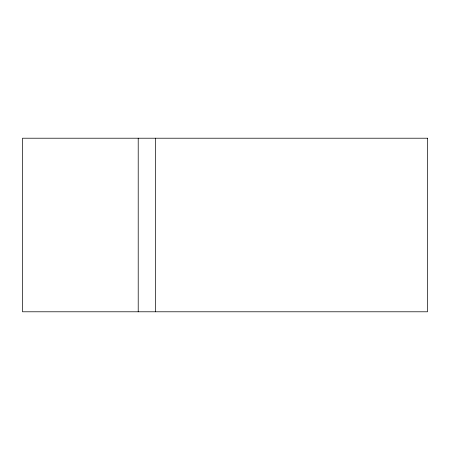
<?xml version="1.0" encoding="UTF-8"?>
<svg xmlns="http://www.w3.org/2000/svg" width="450" height="450" viewBox="0 0 450 450"><rect width="100%" height="100%" fill="white"/><g stroke="black" fill="none" stroke-linecap="round" stroke-linejoin="round"><path stroke-width="0.67" d="M155.571 138.212L155.571 311.788M138.212 138.212L138.212 311.788M427.5 138.212L22.5 138.212L22.5 311.788L427.5 311.788L427.5 138.212"/></g></svg>
